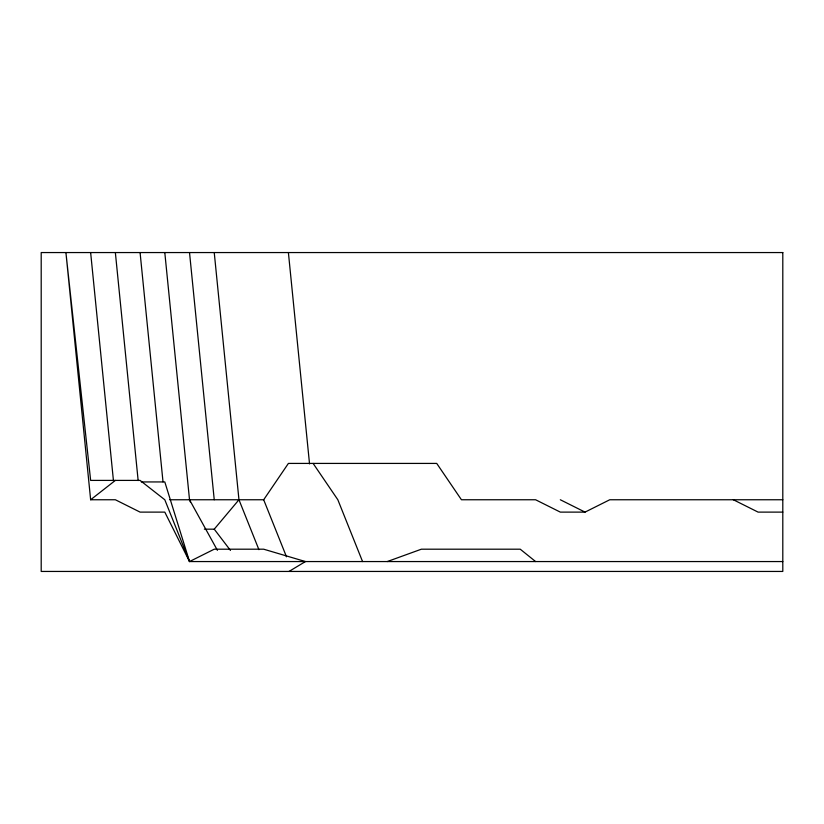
<?xml version="1.0" encoding="UTF-8"?>
<svg xmlns="http://www.w3.org/2000/svg" width="824" height="824" viewBox="0 0 824 824"><rect width="100%" height="100%" fill="white"/><g stroke="black" fill="none" stroke-linecap="round" stroke-linejoin="round"><path stroke-width="1.24" d="M169.744 499.756L263.68 499.756L288.4 463.418L436.72 463.418L461.44 499.756L535.6 499.756L560.32 512.116L585.04 512.116L609.76 499.756L782.8 499.756M204.352 529.173L214.24 529.173L238.96 499.756L214.24 252.556M782.8 561.556L189.52 561.556L164.8 499.756L140.08 480.402L90.64 480.402L65.92 252.556L90.64 499.756L115.36 480.402M288.997 571.444L305.457 561.556L263.68 549.196L214.24 549.196L189.52 561.556L164.8 512.116L140.08 512.116L115.36 499.756L90.64 499.756M387.28 561.556L421.363 549.196L520.243 549.196L535.6 561.556M141.316 481.937L164.8 481.937L189.52 561.556M782.8 512.116L758.08 512.116L733.36 499.756M560.32 499.756L585.04 512.116M214.24 529.173L230.463 550.422M313.12 463.418L337.84 499.756L362.56 561.556M164.8 252.556L189.52 499.756L217.412 550.319M263.68 499.756L286.494 556.797M238.96 499.756L258.921 549.67M189.52 499.756L190.468 502.135M288.4 252.556L309.536 463.891M189.52 252.556L214.24 499.756M140.08 252.556L163.008 481.824M115.36 252.556L138.154 480.547M90.64 252.556L113.434 480.547M782.8 252.556L41.2 252.556L41.2 571.444L782.8 571.444L782.8 252.556"/></g></svg>
